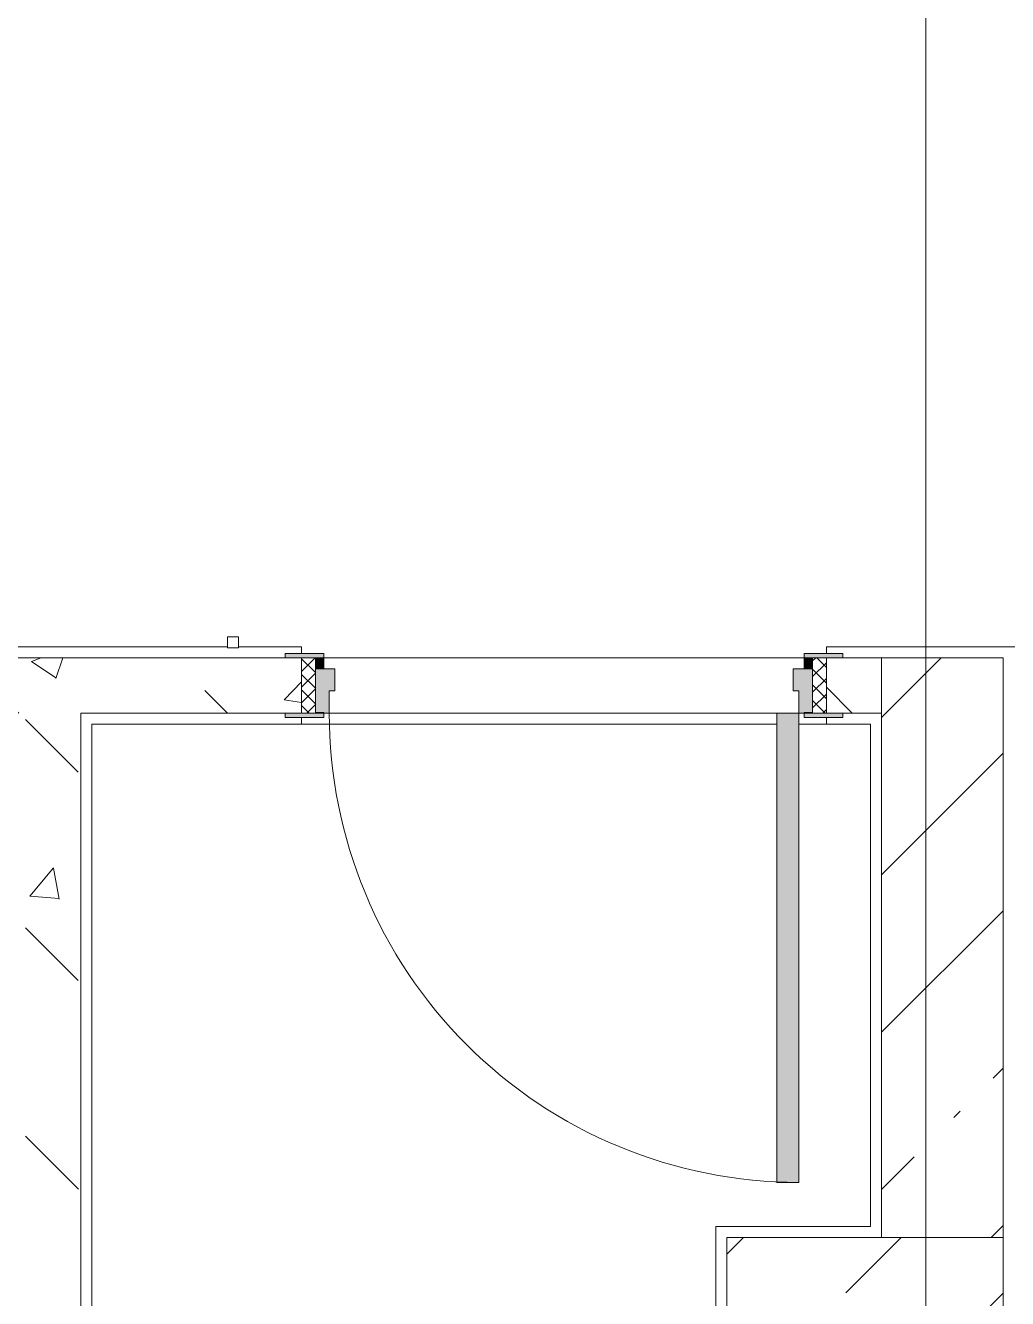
# Model space of a CAD drawing. Header units: millimetres. Extents: x 81610 to 276841, y -8553 to 29000.
# Drawn here: x 232761 to 234539, y 18990 to 21295 of the extents above; entities that cross this region are included whole.
import ezdxf

# ---------------------------------------------------------------- set-up
doc = ezdxf.new("R2010")
doc.units = ezdxf.units.MM
for name, color, linetype, lineweight, true_color in [('A-DOOR-3', 7, 'Continuous', 5, 0xe2e2e2), ('A-DOOR-4', 7, 'Continuous', 5, 0xaaaaaa), ('A-DOOR-FRAM-2', 7, 'Continuous', 5, 0xe2e2e2), ('A-DOOR-FRAM-3', 7, 'Continuous', 5, 0xaaaaaa), ('A-FLOR-2', 7, 'Continuous', 5, 0xaaaaaa), ('I-WALL-6', 7, 'Continuous', 5, 0x787878)]:
    doc.layers.add(name, color=color, linetype=linetype, lineweight=lineweight, true_color=true_color)
for name, color, linetype, lineweight in [('A-WALL', 7, 'Continuous', 9), ('A-WALL-5', 7, 'Continuous', 5), ('I-WALL-4', 7, 'Continuous', 5), ('S-COLS-3', 7, 'Continuous', 5), ('Оси', 7, 'Continuous', 9)]:
    doc.layers.add(name, color=color, linetype=linetype, lineweight=lineweight)
pattern_1 = [(135, (149830.96, 0), (-377.1708, -377.1708), [533.4, -88.9, 17.78, -88.9]), (135, (149830.96, 376.94), (-377.1708, -377.1708), []), (50, (149830.96, 0), (637.6445, -55.7866), [66.675, -733.425]), (355, (149830.96, 0), (-123.3494, 668.699), [53.34, -586.74]), (100.451, (149884.1, -4.65), (514.299, 612.908), [56.665, -623.315]), (46.184, (149830.96, 177.8), (948.7764, -147.15), [100.012, -1100.137]), (96.636, (149910, 165.5), (830.909, 865.997), [84.998, -934.973]), (351.184, (149831, 177.8), (830.918, 865.988), [80.01, -880.11]), (21, (149919.86, 133.35), (530.6506, -357.9283), [66.675, -733.425]), (326, (149919.86, 133.35), (216.308, 644.6585), [53.34, -586.74]), (71.451, (149964.1, 103.5), (746.9596, 286.7243), [56.665, -623.315]), (37.5, (149830.96, 0), (10.81053, 295.9426), [16.764, -562.864, 16.764, -578.866, -588.962]), (37.5, (149830.96, 0), (10.81053, 295.9426), [-1175.258, 16.764, -572.198]), (7.5, (149830.96, 0), (233.8692, 350.6318), [16.764, -322.834, 16.764, -549.529, -224.472]), (7.5, (149830.96, 0), (233.8692, 350.6318), [-905.891, 16.764, -207.708]), (327.5, (149632.7, 0), (474.5678, -20.0513), [16.764, -205.486, 16.764, -676.656, -920.115]), (327.5, (149632.7, 0), (474.5678, -20.0513), [-915.67, 16.764, -903.351]), (317.5, (149543.8, 0), (518.4522, 88.9934), [16.764, -272.161, 16.764, -443.738, -653.415]), (317.5, (149543.8, 0), (518.4522, 88.9934), [-749.427, 16.764, -636.651])]

# ---------------------------------------------------------------- blocks, each defined once
blk = doc.blocks.new('110_Дверь_СКБ_1Ст_Внутренняя1 - Д-7_п__950x2100h_Туалет-V83-1_11_3_птичка')
at = {"layer": 'A-DOOR-3'}
h = blk.add_hatch(color=256, dxfattribs=at)
h.paths.add_polyline_path([(437.5, 50), (437.5, 10), (427.5, 10), (427.5, -30), (462.5, -30), (462.5, 50), (447.5, 50)])
h.paths.add_polyline_path([(-422.5, 50), (-437.5, 50), (-437.5, -30), (-402.5, -30), (-402.5, 10), (-412.5, 10), (-412.5, 50)])
at = {"layer": 'A-DOOR-4'}
h = blk.add_hatch(dxfattribs=at)
h.set_pattern_fill('FP_77', color=256, style=0, pattern_type=2)
h.set_pattern_definition([(135, (1826.41, 114.685), (-14.14214, -14.14214), []), (225, (1826.41, 114.685), (14.14214, -14.14214), [])])
h.paths.add_polyline_path([(487.5, 50), (462.5, 50), (462.5, -50), (487.5, -50)])
at = {"layer": 'A-DOOR-FRAM-2'}
for points in [[(-372.5, 900), (-412.5, 900), (-412.5, 50), (-372.5, 50), (-372.5, 622.5)], [(-492.5, 58), (-492.5, 50), (-422.5, 50), (-422.5, 58), (-462.5, 58)], [(467.5, 58), (447.5, 58), (447.5, 50), (517.5, 50), (517.5, 58), (487.5, 58)], [(-437.5, -30), (-437.5, -50), (-422.5, -50), (-422.5, -30)], [(447.5, -30), (447.5, -50), (462.5, -50), (462.5, -30)], [(-492.5, -50), (-492.5, -58), (-422.5, -58), (-422.5, -50), (-462.5, -50)], [(487.5, -50), (447.5, -50), (447.5, -58), (517.5, -58), (517.5, -50), (488.2, -50)]]:
    blk.add_hatch(color=256, dxfattribs=at).paths.add_polyline_path(points)
at = {"layer": 'A-DOOR-FRAM-3'}
h = blk.add_hatch(dxfattribs=at)
h.set_pattern_fill('FP_78', color=256, style=0, pattern_type=2)
h.set_pattern_definition([(45, (-296.384, 114.685), (-14.1421, 14.1421), []), (135, (-296.384, 114.685), (-14.1421, -14.1421), [])])
h.paths.add_polyline_path([(-437.5, 50), (-462.5, 50), (-462.5, -50), (-437.5, -50)])
at = {"layer": 'A-DOOR-4'}
for p, q in [((-412.5, 900), (-412.5, 50)), ((-372.5, 900), (-412.5, 900)), ((-372.5, 50), (-372.5, 900)), ((-412.5, 50), (-372.5, 50))]:
    blk.add_line(p, q, dxfattribs=at)
blk.add_arc((-412.5, 50), 850, 360, 90, dxfattribs=at)
at = {"layer": 'A-DOOR-FRAM-3'}
for p, q in [((-422.5, 58), (-492.5, 58)), ((-492.5, 58), (-492.5, 50)), ((-492.5, 50), (-422.5, 50)), ((-437.5, 50), (-462.5, 50)), ((-462.5, 50), (-462.5, -50)), ((-412.5, 50), (-437.5, 50)), ((-437.5, 50), (-437.5, -30)), ((-437.5, -50), (-437.5, 50)), ((-422.5, 50), (-437.5, 50)), ((-437.5, 50), (-437.5, 49)), ((-437.5, 49), (-422.5, 49)), ((-422.5, 50), (-422.5, 58)), ((-422.5, 49), (-422.5, 50)), ((-412.5, 10), (-412.5, 50)), ((437.5, 50), (437.5, 10)), ((462.5, 50), (437.5, 50)), ((517.5, 58), (447.5, 58)), ((447.5, 58), (447.5, 50)), ((462.5, 50), (447.5, 50)), ((447.5, 50), (447.5, 49)), ((447.5, 50), (517.5, 50)), ((447.5, 49), (462.5, 49)), ((462.5, -30), (462.5, 50)), ((487.5, 50), (462.5, 50)), ((462.5, 50), (462.5, -50)), ((462.5, 49), (462.5, 50)), ((487.5, -50), (487.5, 50)), ((517.5, 50), (517.5, 58)), ((-402.5, 10), (-412.5, 10)), ((-402.5, -30), (-402.5, 10)), ((437.5, 10), (427.5, 10)), ((427.5, 10), (427.5, -30)), ((-437.5, -30), (-402.5, -30)), ((-422.5, -30), (-437.5, -30)), ((-437.5, -30), (-437.5, -50)), ((-422.5, -50), (-422.5, -30)), ((427.5, -30), (462.5, -30)), ((462.5, -30), (447.5, -30)), ((447.5, -30), (447.5, -50)), ((462.5, -50), (462.5, -30)), ((-422.5, -50), (-492.5, -50)), ((-492.5, -50), (-492.5, -58)), ((-492.5, -58), (-422.5, -58)), ((-462.5, -50), (-437.5, -50)), ((-437.5, -50), (-422.5, -50)), ((-422.5, -58), (-422.5, -50)), ((447.5, -50), (462.5, -50)), ((517.5, -50), (447.5, -50)), ((447.5, -50), (447.5, -58)), ((447.5, -58), (517.5, -58)), ((462.5, -50), (487.5, -50)), ((517.5, -58), (517.5, -50))]:
    blk.add_line(p, q, dxfattribs=at)
blk = doc.blocks.new('BSC_Колонна _Прямоугольная - 500х500-V113-1_11_3_птичка')
at = {"layer": 'S-COLS-3'}
h = blk.add_hatch(dxfattribs=at)
h.set_pattern_fill('FP_142', color=256, style=0, pattern_type=2)
h.set_pattern_definition([(45, (-84450, -18850), (-285.1231, 285.1231), []), (45, (-84164.88, -18850), (-285.1231, 285.1231), [504.031, -100.806, 16.764, -84.042])])
h.paths.add_polyline_path([(250, -250), (250, 250), (-250, 250), (-250, -250), (215.7, -250)])
for p, q in [((250, 250), (-250, 250)), ((-250, 250), (-250, -250)), ((250, -250), (250, 250)), ((-250, -250), (250, -250))]:
    blk.add_line(p, q, dxfattribs=at)

msp = doc.modelspace()

# ---------------------------------------------------------------- hatches: boundary and pattern name
at = {"layer": 'I-WALL-4'}
h = msp.add_hatch(dxfattribs=at)
h.set_pattern_fill('FP_45', color=256, style=0, pattern_type=2)
h.set_pattern_definition([(45, (149830.96, 0), (-285.1231, 285.1231), []), (45, (150116.1, 0), (-285.1231, 285.1231), [504.031, -100.806, 16.764, -84.042])])
h.paths.add_polyline_path([(234531, 19100), (234531, 20150), (234311, 20150), (234311, 19100), (234477.4, 19100)])
at = {"layer": 'I-WALL-6'}
h = msp.add_hatch(dxfattribs=at)
h.set_pattern_fill('FP_74', color=256, style=0, pattern_type=2)
h.set_pattern_definition(pattern_1)
h.paths.add_polyline_path([(232691, 20050), (233261, 20050), (233260.3, 20150), (232661, 20150), (232661, 20050)])
h.paths.add_polyline_path([(231561, 20050), (231561, 20150), (231381, 20150), (231381, 20050), (231531, 20050)])
h.paths.add_polyline_path([(234211, 20050), (234311, 20050), (234311, 20150), (234211, 20150)])
h = msp.add_hatch(dxfattribs=at)
h.set_pattern_fill('FP_74', color=256, style=0, pattern_type=2)
h.set_pattern_definition(pattern_1)
h.paths.add_polyline_path([(232761, 15250), (232861, 15250), (232856.1, 20050), (232761, 20050), (232761, 15270)])

# ---------------------------------------------------------------- linework, layer by layer
at = {"layer": 'A-FLOR-2'}
for p, q in [((232661, 20170), (233126.5, 20170)), ((233146.5, 20170), (233261, 20170)), ((233261, 20170), (233261, 20158)), ((234211, 20158), (234211, 20170)), ((234211, 20170), (235401, 20170)), ((233261, 20042), (233261, 20030)), ((234211, 20030), (234211, 20042)), ((234121, 20030), (232881, 20030)), ((232881, 20030), (232881, 17850)), ((234291, 20030), (234161, 20030)), ((234291, 19120), (234291, 20030)), ((234011, 18580), (234011, 19120)), ((234011, 19120), (234291, 19120))]:
    msp.add_line(p, q, dxfattribs=at)
at = {"layer": 'A-WALL'}
msp.add_line((234311, 20050), (234311, 20150), dxfattribs=at)
at = {"layer": 'A-WALL-5'}
for p, q in [((233146.5, 20188), (233126.5, 20188)), ((233126.5, 20188), (233126.5, 20168)), ((233146.5, 20168), (233146.5, 20188)), ((233126.5, 20168), (233146.5, 20168))]:
    msp.add_line(p, q, dxfattribs=at)
at = {"layer": 'I-WALL-4'}
for p, q in [((233231, 20150), (232691, 20150)), ((233301, 20150), (234171, 20150)), ((234531, 20150), (234241, 20150)), ((234531, 19100), (234531, 20150)), ((232861, 20050), (233231, 20050)), ((232861, 17830), (232861, 20050)), ((234121, 20050), (233311, 20050)), ((234241, 20050), (234311, 20050)), ((234311, 20050), (234311, 19100))]:
    msp.add_line(p, q, dxfattribs=at)
at = {"layer": 'Оси'}
msp.add_line((234391, 10029.8), (234391, 21915.1), dxfattribs=at)

# ---------------------------------------------------------------- block references
at = {"layer": 'A-DOOR-4', "rotation": 180}
msp.add_blockref('110_Дверь_СКБ_1Ст_Внутренняя1 - Д-7_п__950x2100h_Туалет-V83-1_11_3_птичка', (233748.5, 20100), dxfattribs=at)
at = {"layer": 'S-COLS-3'}
msp.add_blockref('BSC_Колонна _Прямоугольная - 500х500-V113-1_11_3_птичка', (234281, 18850), dxfattribs=at)

doc.saveas('drawing.dxf')
